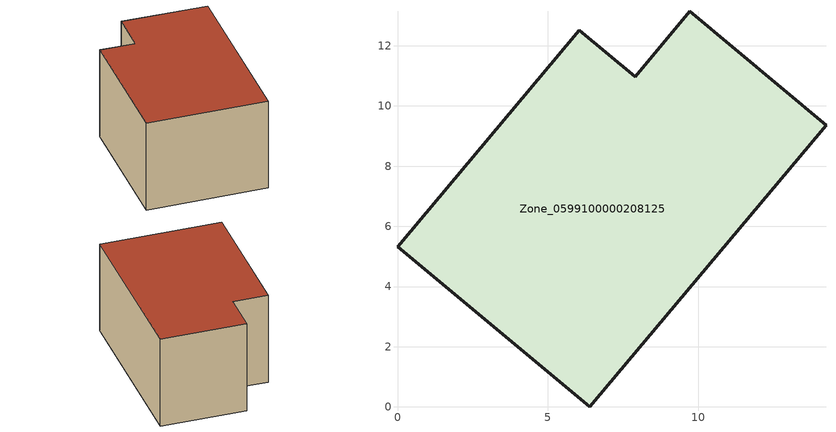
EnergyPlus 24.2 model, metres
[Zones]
Zone_0599100000208125
 floor ground (C_G): 6.39,0 0,5.32 6.04,12.51 7.9,10.98 9.72,13.15 14.24,9.36 z0
 wall outside (C_F): 6.39,0 14.24,9.36 9.72,13.15 7.9,10.98 6.04,12.51 0,5.32 6.39,0 z0:6.62
 roof outside (C_R): 0,5.32 6.39,0 14.24,9.36 9.72,13.15 7.9,10.98 6.04,12.51 z6.62
[BUILDING]
Pand.0599100000208125: North Axis=0; Terrain=City; Loads Convergence Tolerance Value=0.04; Temperature Convergence Tolerance Value=0.4; Solar Distribution=FullExterior; Maximum Number of Warmup Days=25; Minimum Number of Warmup Days=1
[Site:Location]
Rotterdam.The.Hague.AP_ZH_NLD Design_Conditions: Latitude=51.96; Longitude=4.45; Time Zone=1; Elevation=-4.5
[SITE:GROUNDTEMPERATURE:BUILDINGSURFACE]
18, 18, 18, 18, 18, 18, 18, 18, 18, 18, 18, 18
[MATERIAL] Thermal Absorptance=0.9; Solar Absorptance=0.7; Visible Absorptance=0.7
Name | Roughness | Thickness | Conductivity | Density | Specific Heat
G.TC.1946-1964 | MediumSmooth | 0.15 | 1 | 540 | 1210
F.TC.1946-1964 | Rough | 0.3 | 0.857143 | 1920 | 840
R.TC.1946-1964 | MediumRough | 0.2 | 0.235294 | 1500 | 1000
[CONSTRUCTION]
C_G: G.TC.1946-1964
C_F: F.TC.1946-1964
C_R: R.TC.1946-1964
[ZONE]
Zone_0599100000208125: Type=1; Multiplier=1; Ceiling Height=Autocalculate; Volume=Autocalculate; Floor Area=autocalculate; Part of Total Floor Area=Yes
[ZONEINFILTRATION:DESIGNFLOWRATE]
Infil_Zone_0599100000208125: Zone or ZoneList or Space or SpaceList=Zone_0599100000208125; Schedule=AlwaysOn; Design Flow Rate Calculation Method=Flow/Area; Flow Rate per Floor Area=0.003; Constant Term Coefficient=1; Temperature Term Coefficient=0; Velocity Term Coefficient=0; Velocity Squared Term Coefficient=0
[HVACTEMPLATE:ZONE:IDEALLOADSAIRSYSTEM]
Zone_0599100000208125: Maximum Heating Supply Air Temperature=50; Minimum Cooling Supply Air Temperature=13; Maximum Heating Supply Air Humidity Ratio=0.0156; Minimum Cooling Supply Air Humidity Ratio=0.0077; Heating Limit=NoLimit; Cooling Limit=NoLimit; Dehumidification Control Type=ConstantSensibleHeatRatio; Cooling Sensible Heat Ratio=0.7; Dehumidification Setpoint=60; Humidification Control Type=None; Humidification Setpoint=30; Outdoor Air Method=None; Outdoor Air Flow Rate per Person=0.00944; Outdoor Air Flow Rate per Zone Floor Area=0; Outdoor Air Flow Rate per Zone=0; Demand Controlled Ventilation Type=None; Outdoor Air Economizer Type=NoEconomizer; Heat Recovery Type=None; Sensible Heat Recovery Effectiveness=0.7; Latent Heat Recovery Effectiveness=0.65
[ZONECONTROL:THERMOSTAT]
ThermostatControl_Zone_0599100000208125: Zone or ZoneList=Zone_0599100000208125; Control Type Schedule=DualSetpointControlType; Control 1=Thermostat_Zone_0599100000208125; Temperature Difference Between Cutout And Setpoint=0
[THERMOSTATSETPOINT:DUALSETPOINT]
Thermostat_Zone_0599100000208125: Heating Setpoint Temperature Schedule=HeatingSetpoint_Zone_0599100000208125; Cooling Setpoint Temperature Schedule=CoolingSetpoint_Zone_0599100000208125
[SCHEDULE:COMPACT]
HeatingSetpoint_Zone_0599100000208125: Through: 12/31, For: AllDays, Until: 24:00, 21
CoolingSetpoint_Zone_0599100000208125: Through: 12/31, For: AllDays, Until: 24:00, 24
DualSetpointControlType: Through: 12/31, For: AllDays, Until: 24:00, 4
AlwaysOn: Through: 12/31, For: AllDays, Until: 24:00, 1
